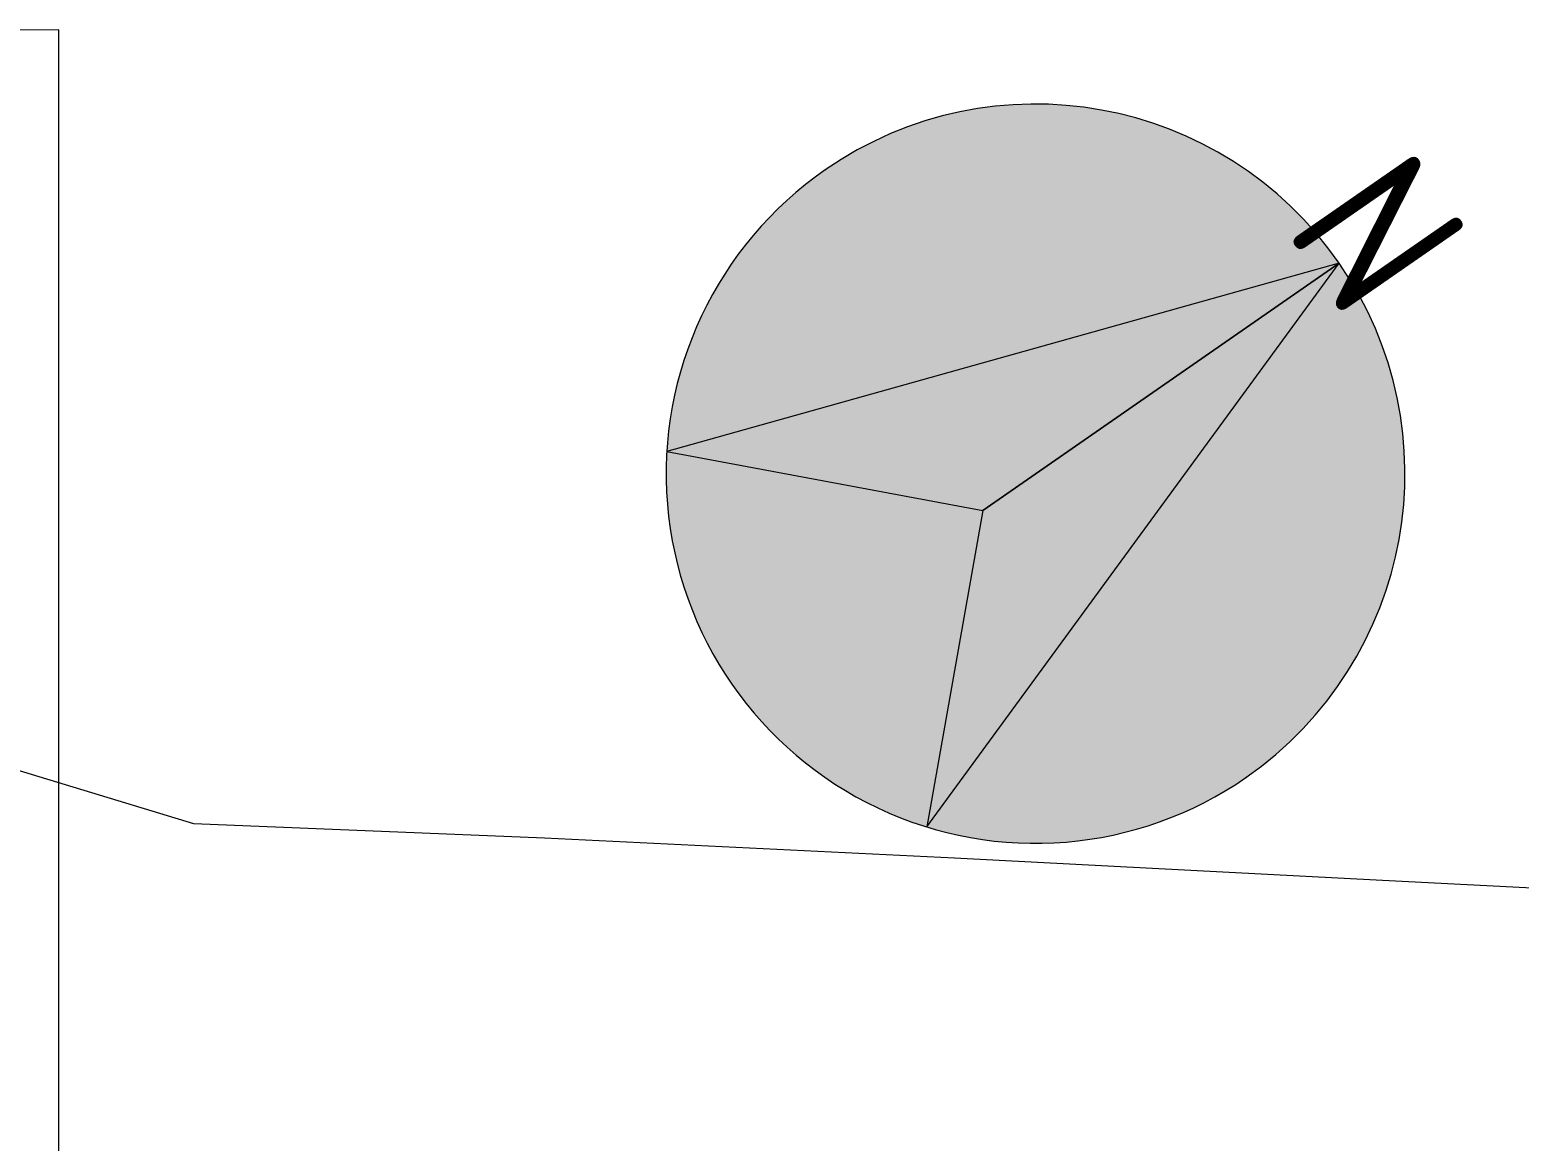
# Model space of a CAD drawing. Header units: metres. Extents: x -41 to 412, y -15 to 25.
# Drawn here: x 138.128 to 141.819, y 18.079 to 20.832 of the extents above; entities that cross this region are included whole.
import ezdxf

# ---------------------------------------------------------------- set-up
doc = ezdxf.new("R2010")
doc.units = ezdxf.units.M
doc.header["$MEASUREMENT"] = 0
doc.layers.add('Interior - Furniture', color=7, linetype='Continuous')
doc.styles.add('GENERATED_STYLE_8', font='isocp.shx')

msp = doc.modelspace()

# ---------------------------------------------------------------- hatches: boundary and pattern name
at = {"layer": 'Interior - Furniture', "linetype": 'Continuous', "lineweight": 0, "true_color": 0x999999}
msp.add_hatch(color=253, dxfattribs=at).paths.add_polyline_path([(141.1415, 18.98, 1), (140.0986, 20.4846, 1)])
at = {"layer": 'Interior - Furniture', "linetype": 'Continuous', "lineweight": 0, "true_color": 0xff6600}
msp.add_hatch(color=30, dxfattribs=at).paths.add_polyline_path([(141.3723, 20.2537), (139.7063, 19.7871), (140.4891, 19.6415)])
at = {"layer": 'Interior - Furniture', "linetype": 'Continuous', "lineweight": 0, "true_color": 0x7f4000}
msp.add_hatch(color=36, dxfattribs=at).paths.add_polyline_path([(140.4891, 19.6415), (140.3507, 18.8574), (141.3723, 20.2537)])

# ---------------------------------------------------------------- linework, layer by layer
at = {"layer": 'Interior - Furniture', "color": 251, "linetype": 'Continuous', "lineweight": 20, "true_color": 0x6a6a6a}
for p, q in [((138.1996, 20.8316), (131.5096, 20.7922)), ((138.1996, 17.8069), (138.1996, 20.8316))]:
    msp.add_line(p, q, dxfattribs=at)
at = {"layer": 'Interior - Furniture', "color": 7, "linetype": 'Continuous', "lineweight": 13}
for p, q in [((141.3723, 20.2537), (139.7063, 19.7871)), ((140.3507, 18.8574), (141.3723, 20.2537)), ((140.4891, 19.6415), (141.3723, 20.2537)), ((141.3723, 20.2537), (140.4891, 19.6415)), ((139.7063, 19.7871), (140.4891, 19.6415)), ((140.4891, 19.6415), (140.3507, 18.8574))]:
    msp.add_line(p, q, dxfattribs=at)
at = {"layer": 'Interior - Furniture', "color": 8, "linetype": 'Continuous', "lineweight": 13}
for p, q in [((138.5342, 18.8653), (138.0405, 19.0149)), ((139.4035, 18.83), (138.5342, 18.8653)), ((140.419, 18.78), (139.4035, 18.83)), ((141.4797, 18.7249), (140.419, 18.78)), ((142.4842, 18.674), (141.4797, 18.7249))]:
    msp.add_line(p, q, dxfattribs=at)
at = {"layer": 'Interior - Furniture', "color": 7, "linetype": 'Continuous', "lineweight": 13}
for start, end in [(304.7271, 124.7271), (124.7271, 304.7271)]:
    msp.add_arc((140.62, 19.7323), 0.9154, start, end, dxfattribs=at)
for p in [(140.0986, 20.4846), (141.1415, 18.98)]:
    msp.add_point(p, dxfattribs=at)

# ---------------------------------------------------------------- texts
at = {"layer": 'Interior - Furniture', "color": 7, "lineweight": 13, "insert": (141.2307, 20.3392), "char_height": 0.375, "attachment_point": 7, "rotation": 304.7271, "style": 'GENERATED_STYLE_8'}
msp.add_mtext('\\A1;N', dxfattribs=at)

doc.saveas('drawing.dxf')
